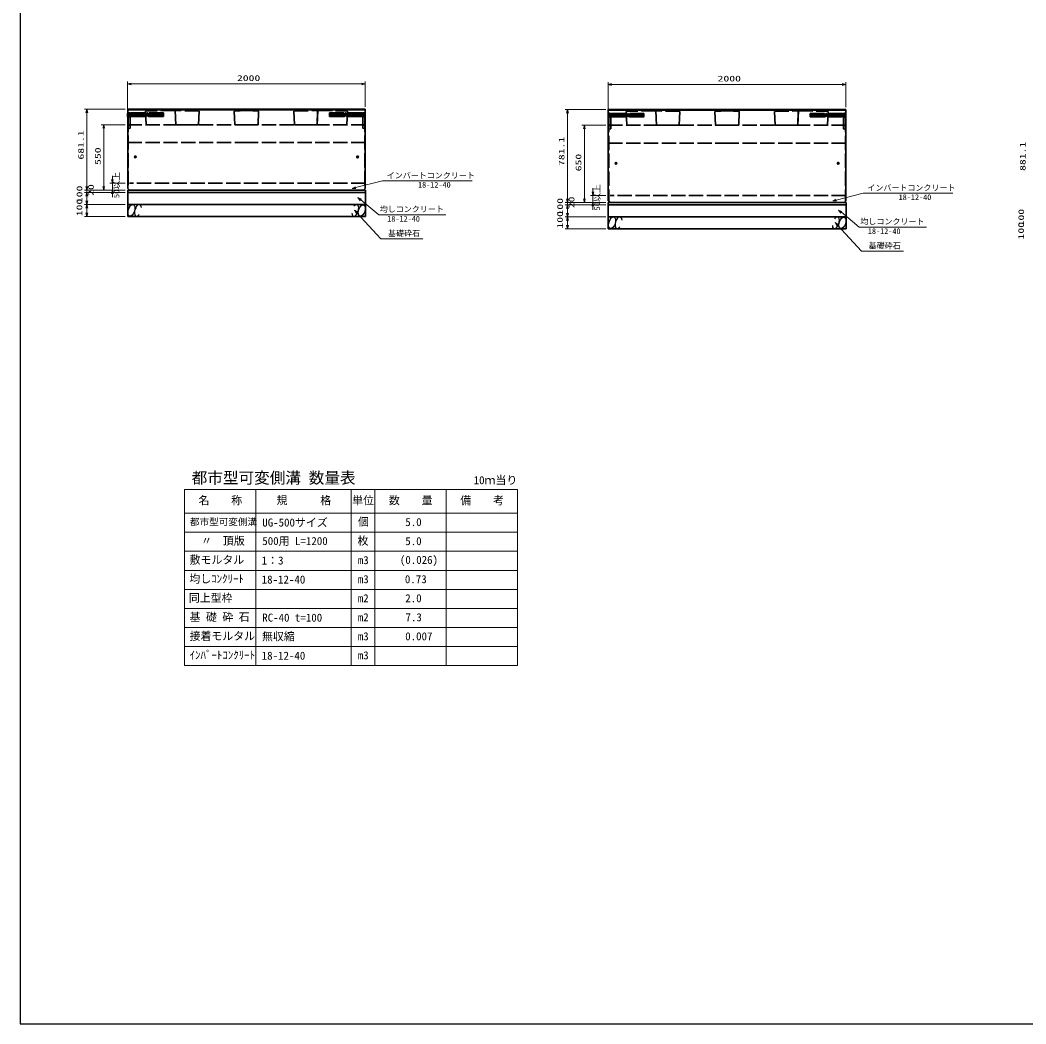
# Model space of a CAD drawing. Units: millimetres on the paper. Extents: x 15 to 1219, y 8 to 859.
# Drawn here: x 15 to 437.9, y 15 to 436.8 of the extents above; entities that cross this region are included whole.
import ezdxf
from ezdxf.enums import TextEntityAlignment as Align

# ---------------------------------------------------------------- set-up
doc = ezdxf.new("R2010")
doc.units = ezdxf.units.MM
doc.linetypes.add('DASHED', pattern=[7.5, 6, -1.5])
for name, color, linetype, lineweight in [('D-BMK-HTXT', 7, 'Continuous', 13), ('D-STR-DIM（寸法）', 7, 'Continuous', 13), ('D-STR-HTXT(均しCON-旗)', 7, 'Continuous', 13), ('D-STR-HTXT(基礎砕石-旗)', 7, 'Continuous', 13), ('D-STR-STRC', 7, 'Continuous', 13), ('D-STR-STRF(グリ)', 7, 'Continuous', 25), ('D-STR（構造物）', 1, 'Continuous', 35)]:
    doc.layers.add(name, color=color, linetype=linetype, lineweight=lineweight)
doc.styles.add('ＭＳ ゴシック', font='')
doc.styles.get('ＭＳ ゴシック').set_extended_font_data('MS Gothic')

# ---------------------------------------------------------------- blocks, each defined once
blk = doc.blocks.new('_Open30')
at = {"color": 7, "linetype": 'Continuous', "lineweight": 13}
for p, q in [((-1, 0.2679), (0, 0)), ((0, 0), (-1, -0.2679)), ((0, 0), (-1, 0))]:
    blk.add_line(p, q, dxfattribs=at)

msp = doc.modelspace()

# ---------------------------------------------------------------- linework, layer by layer
at = {"layer": 'D-BMK-HTXT'}
for p, q in [((84.17, 239.595), (84.17, 165.595)), ((84.17, 239.595), (224.17, 239.595)), ((114.17, 239.595), (114.17, 165.595)), ((154.17, 239.595), (154.17, 165.595)), ((164.17, 239.595), (164.17, 165.595)), ((194.17, 239.595), (194.17, 165.595)), ((224.17, 239.595), (224.17, 165.595)), ((84.17, 229.595), (224.17, 229.595)), ((84.17, 221.595), (224.17, 221.595)), ((84.17, 213.595), (224.17, 213.595)), ((84.17, 205.595), (224.17, 205.595)), ((84.17, 197.595), (224.17, 197.595)), ((84.17, 189.595), (224.17, 189.595)), ((84.17, 181.595), (224.17, 181.595)), ((84.17, 173.595), (224.17, 173.595)), ((84.17, 165.595), (224.17, 165.595))]:
    msp.add_line(p, q, dxfattribs=at)
at = {"layer": 'D-STR-DIM（寸法）'}
for p, q in [((43.033, 366.861), (43.033, 368.361)), ((59.231, 368.361), (52.792, 368.361)), ((53.792, 369.861), (53.792, 371.361)), ((53.792, 368.361), (53.792, 365.361)), ((59.231, 365.361), (42.033, 365.361)), ((59.231, 364.361), (42.033, 364.361)), ((59.231, 364.361), (42.033, 364.361)), ((43.033, 365.361), (43.033, 364.361)), ((58.231, 365.361), (52.792, 365.361)), ((53.792, 363.861), (53.792, 362.361)), ((255.882, 364.663), (255.882, 366.163)), ((43.033, 362.861), (43.033, 361.361)), ((43.033, 362.861), (43.033, 360.861)), ((261.321, 360.163), (244.123, 360.163)), ((245.123, 361.663), (245.123, 363.163)), ((245.123, 360.163), (245.123, 359.163)), ((261.321, 363.163), (254.882, 363.163)), ((260.321, 360.163), (254.882, 360.163)), ((255.882, 363.163), (255.882, 360.163)), ((59.231, 359.361), (42.033, 359.361)), ((59.231, 359.361), (42.033, 359.361)), ((43.033, 357.861), (43.033, 355.861)), ((261.321, 359.163), (244.123, 359.163)), ((261.321, 359.163), (244.123, 359.163)), ((245.123, 357.663), (245.123, 356.163)), ((245.123, 357.663), (245.123, 355.663)), ((255.882, 358.663), (255.882, 357.163)), ((59.231, 354.361), (42.033, 354.361)), ((261.321, 354.163), (244.123, 354.163)), ((261.321, 354.163), (244.123, 354.163)), ((245.123, 352.663), (245.123, 350.663)), ((261.321, 349.163), (244.123, 349.163))]:
    msp.add_line(p, q, dxfattribs=at)
at = {"layer": 'D-STR-HTXT(均しCON-旗)'}
for points in [[(205.064, 369.333), (167.431, 369.285), (156.068, 366.42)], [(407.154, 364.134), (369.521, 364.086), (358.158, 361.222)], [(193.988, 355.051), (165.78, 355.051), (158.221, 361.265)], [(396.078, 349.853), (367.87, 349.853), (360.311, 356.067)]]:
    msp.add_lwpolyline(points, dxfattribs=at)
at = {"layer": 'D-STR-HTXT(基礎砕石-旗)'}
for points in [[(184.303, 344.972), (166.732, 344.972), (156.641, 355.838)], [(386.393, 339.774), (368.822, 339.774), (358.731, 350.64)]]:
    msp.add_lwpolyline(points, dxfattribs=at)
at = {"layer": 'D-STR-STRC', "color": 2, "lineweight": 25}
for p, q in [((15.003, 858.639), (15.003, 15.013)), ((15.003, 15.013), (1218.63, 15.013))]:
    msp.add_line(p, q, dxfattribs=at)
at = {"layer": 'D-STR-STRC'}
for p, q in [((60.141, 398.617), (60.141, 410.994)), ((160.131, 400.414), (160.131, 410.994)), ((262.231, 398.419), (262.231, 410.795)), ((362.221, 400.216), (362.221, 410.795)), ((61.641, 409.994), (158.631, 409.994)), ((263.731, 409.795), (360.721, 409.795)), ((59.231, 399.414), (42.033, 399.414)), ((43.033, 397.914), (43.033, 366.861)), ((261.321, 399.216), (244.123, 399.216)), ((245.123, 397.716), (245.123, 361.663)), ((59.231, 392.861), (49.152, 392.861)), ((50.152, 391.361), (50.152, 366.861)), ((261.321, 392.663), (251.242, 392.663)), ((252.242, 391.163), (252.242, 361.663)), ((59.231, 365.361), (42.033, 365.361)), ((59.231, 365.361), (49.152, 365.361)), ((261.321, 360.163), (244.123, 360.163)), ((261.321, 360.163), (251.242, 360.163))]:
    msp.add_line(p, q, dxfattribs=at)
at = {"layer": 'D-STR-STRF(グリ)'}
for centre, major_axis in [((61.806, 356.885), (0.79, 2.421)), ((158.655, 356.838), (-0.79, -2.421)), ((263.896, 351.687), (0.79, 2.421)), ((360.746, 351.64), (-0.79, -2.421))]:
    msp.add_ellipse(centre, major_axis=major_axis, ratio=0.5139, dxfattribs=at)
for centre, major_axis, start_param, end_param in [((64.547, 356.885), (0.79, 2.421), 5.3575563, 10.3750652), ((155.915, 356.838), (-0.79, -2.421), 5.3575563, 10.3750652), ((266.637, 351.687), (0.79, 2.421), 5.3575563, 10.3750652), ((358.005, 351.64), (0.79, 2.421), 2.2159636, 7.2334726)]:
    msp.add_ellipse(centre, major_axis=major_axis, ratio=0.5139, start_param=start_param, end_param=end_param, dxfattribs=at)
at = {"layer": 'D-STR（構造物）'}
for p, q in [((60.141, 397.617), (60.236, 397.712)), ((60.141, 397.617), (60.141, 396.117)), ((60.231, 399.414), (110.181, 399.414)), ((60.231, 366.111), (60.231, 399.414)), ((60.231, 399.164), (110.181, 399.164)), ((74.73, 397.822), (71.73, 396.322)), ((72.23, 397.822), (75.231, 396.321)), ((72.73, 396.322), (75.231, 397.572)), ((75.231, 396.821), (73.23, 397.822)), ((75.231, 397.321), (74.23, 397.822)), ((75.231, 396.322), (75.231, 397.822)), ((160.131, 399.414), (110.181, 399.414)), ((160.131, 399.164), (110.181, 399.164)), ((145.131, 396.322), (145.131, 397.822)), ((148.132, 397.822), (145.131, 396.321)), ((145.131, 396.821), (147.132, 397.822)), ((145.131, 397.321), (146.132, 397.822)), ((147.632, 396.322), (145.131, 397.572)), ((145.632, 397.822), (148.632, 396.322)), ((160.131, 366.111), (160.131, 399.414)), ((262.321, 399.216), (312.271, 399.216)), ((262.321, 360.913), (262.321, 399.216)), ((262.321, 398.966), (312.271, 398.966)), ((276.82, 397.624), (273.82, 396.124)), ((274.32, 397.624), (277.321, 396.123)), ((277.321, 396.623), (275.32, 397.624)), ((277.321, 397.123), (276.32, 397.624)), ((277.321, 396.124), (277.321, 397.624)), ((362.221, 399.216), (312.271, 399.216)), ((362.221, 398.966), (312.271, 398.966)), ((347.221, 396.124), (347.221, 397.624)), ((350.222, 397.624), (347.221, 396.123)), ((347.221, 396.623), (349.222, 397.624)), ((347.221, 397.123), (348.222, 397.624)), ((347.722, 397.624), (350.722, 396.124)), ((362.221, 360.913), (362.221, 399.216)), ((60.141, 396.117), (60.236, 396.022)), ((73.73, 396.322), (75.231, 397.072)), ((74.73, 396.322), (75.231, 396.572)), ((146.632, 396.322), (145.131, 397.072)), ((145.632, 396.322), (145.131, 396.572)), ((262.231, 397.419), (262.326, 397.514)), ((262.231, 397.419), (262.231, 395.919)), ((262.231, 395.919), (262.326, 395.824)), ((274.82, 396.124), (277.321, 397.374)), ((275.82, 396.124), (277.321, 396.874)), ((276.82, 396.124), (277.321, 396.374)), ((349.722, 396.124), (347.221, 397.374)), ((348.722, 396.124), (347.221, 396.874)), ((347.722, 396.124), (347.221, 396.374)), ((80.506, 392.861), (90.006, 392.861)), ((139.856, 392.861), (130.356, 392.861)), ((282.596, 392.663), (292.096, 392.663)), ((341.946, 392.663), (332.446, 392.663)), ((63.031, 379.361), (63.931, 379.361)), ((63.481, 379.811), (63.481, 378.911)), ((157.331, 379.361), (156.431, 379.361)), ((156.881, 379.811), (156.881, 378.911)), ((265.121, 376.663), (266.021, 376.663)), ((265.571, 377.113), (265.571, 376.213)), ((359.421, 376.663), (358.521, 376.663)), ((358.971, 377.113), (358.971, 376.213)), ((60.231, 366.111), (60.981, 365.361)), ((160.231, 365.361), (60.231, 365.361)), ((60.231, 365.361), (60.231, 364.361)), ((60.231, 364.361), (160.231, 364.361)), ((60.231, 364.361), (160.231, 364.361)), ((60.231, 364.361), (60.231, 359.361)), ((110.181, 365.361), (60.981, 365.361)), ((110.181, 365.361), (159.381, 365.361)), ((110.181, 365.361), (159.381, 365.361)), ((160.131, 366.111), (159.381, 365.361)), ((160.231, 365.361), (160.231, 364.361)), ((160.231, 364.361), (160.231, 359.361)), ((262.321, 360.913), (263.071, 360.163)), ((362.321, 360.163), (262.321, 360.163)), ((262.321, 360.163), (262.321, 359.163)), ((312.271, 360.163), (263.071, 360.163)), ((312.271, 360.163), (361.471, 360.163)), ((312.271, 360.163), (361.471, 360.163)), ((362.221, 360.913), (361.471, 360.163)), ((362.321, 360.163), (362.321, 359.163)), ((60.231, 359.361), (160.231, 359.361)), ((60.231, 359.361), (60.231, 354.361)), ((60.231, 359.361), (160.231, 359.361)), ((160.231, 359.361), (160.231, 354.361)), ((262.321, 359.163), (362.321, 359.163)), ((262.321, 359.163), (362.321, 359.163)), ((262.321, 359.163), (262.321, 354.163)), ((362.321, 359.163), (362.321, 354.163)), ((60.231, 354.361), (160.231, 354.361)), ((262.321, 354.163), (362.321, 354.163)), ((262.321, 354.163), (262.321, 349.163)), ((262.321, 354.163), (362.321, 354.163)), ((362.321, 354.163), (362.321, 349.163)), ((262.321, 349.163), (362.321, 349.163))]:
    msp.add_line(p, q, dxfattribs=at)
at = {"layer": 'D-STR（構造物）', "linetype": 'DASHED'}
for p, q in [((60.23, 397.572), (60.909, 397.912)), ((62.73, 397.822), (60.23, 396.572)), ((61.73, 397.822), (60.23, 397.072)), ((60.23, 396.072), (63.73, 397.822)), ((60.23, 397.822), (63.23, 396.322)), ((60.231, 398.075), (61.281, 397.822)), ((64.23, 396.322), (61.182, 397.846)), ((75.231, 397.822), (61.281, 397.822)), ((61.73, 396.322), (64.73, 397.822)), ((65.23, 396.322), (62.23, 397.822)), ((62.73, 396.322), (65.73, 397.822)), ((63.23, 397.822), (66.23, 396.322)), ((66.73, 397.822), (63.73, 396.322)), ((64.23, 397.822), (67.23, 396.322)), ((67.73, 397.822), (64.73, 396.322)), ((65.23, 397.822), (68.23, 396.322)), ((68.73, 397.822), (65.73, 396.322)), ((66.23, 397.822), (69.23, 396.322)), ((66.73, 396.322), (69.73, 397.822)), ((70.23, 396.322), (67.23, 397.822)), ((67.73, 396.322), (70.73, 397.822)), ((80.181, 398.866), (67.731, 398.612)), ((67.967, 392.861), (67.731, 398.612)), ((71.23, 396.322), (68.23, 397.822)), ((68.73, 396.322), (71.73, 397.822)), ((69.23, 397.822), (72.23, 396.322)), ((69.73, 396.322), (72.73, 397.822)), ((70.23, 397.822), (73.23, 396.322)), ((73.73, 397.822), (70.73, 396.322)), ((71.23, 397.822), (74.23, 396.322)), ((80.181, 398.866), (80.446, 392.861)), ((80.256, 398.866), (80.506, 392.861)), ((90.256, 398.616), (80.256, 398.866)), ((90.256, 398.616), (90.006, 392.861)), ((104.956, 398.616), (110.131, 398.866)), ((105.056, 398.616), (105.306, 392.861)), ((115.406, 398.616), (110.231, 398.866)), ((115.306, 398.616), (115.056, 392.861)), ((130.106, 398.616), (140.106, 398.866)), ((130.106, 398.616), (130.356, 392.861)), ((140.106, 398.866), (139.856, 392.861)), ((140.181, 398.866), (139.916, 392.861)), ((140.181, 398.866), (152.631, 398.612)), ((145.131, 397.822), (159.081, 397.822)), ((149.132, 397.822), (146.132, 396.322)), ((146.632, 397.822), (149.632, 396.322)), ((150.132, 397.822), (147.132, 396.322)), ((150.632, 396.322), (147.632, 397.822)), ((151.132, 397.822), (148.132, 396.322)), ((151.632, 396.322), (148.632, 397.822)), ((149.132, 396.322), (152.132, 397.822)), ((152.632, 396.322), (149.632, 397.822)), ((150.132, 396.322), (153.132, 397.822)), ((153.632, 396.322), (150.632, 397.822)), ((154.132, 397.822), (151.132, 396.322)), ((151.632, 397.822), (154.632, 396.322)), ((155.132, 397.822), (152.132, 396.322)), ((152.395, 392.861), (152.631, 398.612)), ((152.632, 397.822), (155.632, 396.322)), ((156.132, 397.822), (153.132, 396.322)), ((153.632, 397.822), (156.632, 396.322)), ((157.132, 397.822), (154.132, 396.322)), ((157.632, 396.322), (154.632, 397.822)), ((155.132, 396.322), (158.132, 397.822)), ((158.632, 396.322), (155.632, 397.822)), ((156.132, 396.322), (159.179, 397.846)), ((160.132, 396.072), (156.632, 397.822)), ((160.132, 397.822), (157.132, 396.322)), ((157.632, 397.822), (160.132, 396.572)), ((158.632, 397.822), (160.132, 397.072)), ((160.131, 398.075), (159.081, 397.822)), ((160.132, 397.572), (159.453, 397.912)), ((262.32, 397.374), (262.999, 397.713)), ((264.82, 397.624), (262.32, 396.374)), ((263.82, 397.624), (262.32, 396.874)), ((262.32, 395.874), (265.82, 397.624)), ((262.32, 397.624), (265.32, 396.124)), ((262.321, 397.877), (263.371, 397.624)), ((266.32, 396.124), (263.273, 397.647)), ((277.321, 397.624), (263.371, 397.624)), ((263.82, 396.124), (266.82, 397.624)), ((267.32, 396.124), (264.32, 397.624)), ((264.82, 396.124), (267.82, 397.624)), ((265.32, 397.624), (268.32, 396.124)), ((268.82, 397.624), (265.82, 396.124)), ((266.32, 397.624), (269.32, 396.124)), ((269.82, 397.624), (266.82, 396.124)), ((267.32, 397.624), (270.32, 396.124)), ((270.82, 397.624), (267.82, 396.124)), ((268.32, 397.624), (271.32, 396.124)), ((268.82, 396.124), (271.82, 397.624)), ((272.32, 396.124), (269.32, 397.624)), ((269.82, 396.124), (272.82, 397.624)), ((282.271, 398.668), (269.821, 398.414)), ((270.057, 392.663), (269.821, 398.414)), ((273.32, 396.124), (270.32, 397.624)), ((270.82, 396.124), (273.82, 397.624)), ((271.32, 397.624), (274.32, 396.124)), ((271.82, 396.124), (274.82, 397.624)), ((272.32, 397.624), (275.32, 396.124)), ((275.82, 397.624), (272.82, 396.124)), ((273.32, 397.624), (276.32, 396.124)), ((282.271, 398.668), (282.536, 392.663)), ((282.346, 398.668), (282.596, 392.663)), ((292.346, 398.418), (282.346, 398.668)), ((292.346, 398.418), (292.096, 392.663)), ((307.046, 398.418), (312.221, 398.668)), ((307.146, 398.418), (307.396, 392.663)), ((317.496, 398.418), (312.321, 398.668)), ((317.396, 398.418), (317.146, 392.663)), ((332.196, 398.418), (342.196, 398.668)), ((332.196, 398.418), (332.446, 392.663)), ((342.196, 398.668), (341.946, 392.663)), ((342.271, 398.668), (342.006, 392.663)), ((342.271, 398.668), (354.721, 398.414)), ((347.221, 397.624), (361.171, 397.624)), ((351.222, 397.624), (348.222, 396.124)), ((348.722, 397.624), (351.722, 396.124)), ((352.222, 397.624), (349.222, 396.124)), ((352.722, 396.124), (349.722, 397.624)), ((353.222, 397.624), (350.222, 396.124)), ((353.722, 396.124), (350.722, 397.624)), ((351.222, 396.124), (354.222, 397.624)), ((354.722, 396.124), (351.722, 397.624)), ((352.222, 396.124), (355.222, 397.624)), ((355.722, 396.124), (352.722, 397.624)), ((356.222, 397.624), (353.222, 396.124)), ((353.722, 397.624), (356.722, 396.124)), ((357.222, 397.624), (354.222, 396.124)), ((354.485, 392.663), (354.721, 398.414)), ((354.722, 397.624), (357.722, 396.124)), ((358.222, 397.624), (355.222, 396.124)), ((355.722, 397.624), (358.722, 396.124)), ((359.222, 397.624), (356.222, 396.124)), ((359.722, 396.124), (356.722, 397.624)), ((357.222, 396.124), (360.222, 397.624)), ((360.722, 396.124), (357.722, 397.624)), ((358.222, 396.124), (361.27, 397.647)), ((362.222, 395.874), (358.722, 397.624)), ((362.222, 397.624), (359.222, 396.124)), ((359.722, 397.624), (362.222, 396.374)), ((360.722, 397.624), (362.222, 396.874)), ((362.221, 397.877), (361.171, 397.624)), ((362.222, 397.374), (361.543, 397.713)), ((60.23, 397.322), (62.23, 396.322)), ((60.23, 396.822), (61.23, 396.322)), ((60.231, 395.995), (61.281, 396.322)), ((60.391, 395.909), (60.391, 366.111)), ((75.231, 396.322), (61.28, 396.322)), ((61.281, 391.367), (61.281, 396.322)), ((145.131, 396.322), (159.082, 396.322)), ((160.132, 397.322), (158.132, 396.322)), ((160.131, 395.995), (159.081, 396.322)), ((159.081, 391.367), (159.081, 396.322)), ((160.132, 396.822), (159.132, 396.322)), ((159.971, 395.909), (159.971, 366.111)), ((262.32, 397.124), (264.32, 396.124)), ((262.32, 396.624), (263.32, 396.124)), ((262.321, 395.797), (263.371, 396.124)), ((262.481, 395.711), (262.481, 360.913)), ((277.321, 396.124), (263.37, 396.124)), ((263.371, 391.169), (263.371, 396.124)), ((347.221, 396.124), (361.172, 396.124)), ((362.222, 397.124), (360.222, 396.124)), ((362.221, 395.797), (361.171, 396.124)), ((361.171, 391.169), (361.171, 396.124)), ((362.222, 396.624), (361.222, 396.124)), ((362.061, 395.711), (362.061, 360.913)), ((60.231, 392.861), (110.181, 392.861)), ((61.281, 392.564), (60.231, 392.833)), ((60.231, 391.099), (61.281, 391.367)), ((105.306, 392.861), (110.181, 392.861)), ((115.056, 392.861), (110.181, 392.861)), ((160.131, 392.861), (110.181, 392.861)), ((159.081, 392.564), (160.131, 392.833)), ((160.131, 391.099), (159.081, 391.367)), ((262.321, 392.663), (312.271, 392.663)), ((263.371, 392.366), (262.321, 392.635)), ((262.321, 390.9), (263.371, 391.169)), ((307.396, 392.663), (312.271, 392.663)), ((317.146, 392.663), (312.271, 392.663)), ((362.221, 392.663), (312.271, 392.663)), ((361.171, 392.366), (362.221, 392.635)), ((362.221, 390.9), (361.171, 391.169)), ((60.231, 385.361), (110.181, 385.361)), ((160.131, 385.361), (110.181, 385.361)), ((262.321, 385.163), (312.271, 385.163)), ((362.221, 385.163), (312.271, 385.163)), ((160.131, 368.361), (60.981, 368.361)), ((362.221, 363.163), (263.071, 363.163))]:
    msp.add_line(p, q, dxfattribs=at)
at = {"layer": 'D-STR（構造物）'}
for centre, radius in [((63.481, 379.361), 0.35), ((63.481, 379.361), 0.3), ((156.881, 379.361), 0.35), ((156.881, 379.361), 0.3), ((265.571, 376.663), 0.35), ((265.571, 376.663), 0.3), ((358.971, 376.663), 0.35), ((358.971, 376.663), 0.3)]:
    msp.add_circle(centre, radius, dxfattribs=at)

# ---------------------------------------------------------------- block references
at = {"layer": 'D-STR-DIM（寸法）', "xscale": 1.5, "yscale": 1.5}
for p, rotation in [((53.792, 368.361), 270), ((43.033, 365.361), 270), ((43.033, 364.361), 90), ((43.033, 364.361), 90), ((53.792, 365.361), 90), ((255.882, 363.163), 270), ((43.033, 359.361), 270), ((245.123, 360.163), 270), ((255.882, 360.163), 90), ((43.033, 359.361), 90), ((43.033, 354.361), 270), ((245.123, 359.163), 90), ((245.123, 359.163), 90), ((245.123, 354.163), 270), ((245.123, 354.163), 90), ((245.123, 349.163), 270)]:
    msp.add_blockref('_Open30', p, dxfattribs=dict(at, rotation=rotation))
at = {"layer": 'D-STR-HTXT(均しCON-旗)', "xscale": 1.5, "yscale": 1.5}
for p, rotation in [((154.613, 366.054), 194.1476), ((157.062, 362.218), 140.57786), ((356.703, 360.856), 194.1476), ((359.153, 357.019), 140.57786)]:
    msp.add_blockref('_Open30', p, dxfattribs=dict(at, rotation=rotation))
at = {"layer": 'D-STR-HTXT(基礎砕石-旗)', "xscale": 1.5, "yscale": 1.5, "rotation": 132.88015}
for p in [(155.621, 356.937), (357.711, 351.739)]:
    msp.add_blockref('_Open30', p, dxfattribs=at)
at = {"layer": 'D-STR-STRC', "xscale": 1.5, "yscale": 1.5}
for p, rotation in [((60.141, 409.994), 180), ((262.231, 409.795), 180), ((43.033, 399.414), 90), ((245.123, 399.216), 90), ((50.152, 392.861), 90), ((252.242, 392.663), 90), ((43.033, 365.361), 270), ((50.152, 365.361), 270), ((245.123, 360.163), 270), ((252.242, 360.163), 270)]:
    msp.add_blockref('_Open30', p, dxfattribs=dict(at, rotation=rotation))
for p in [(160.131, 409.994), (362.221, 409.795)]:
    msp.add_blockref('_Open30', p, dxfattribs=at)

# ---------------------------------------------------------------- texts
at = {"layer": 'D-BMK-HTXT', "style": 'ＭＳ ゴシック'}
for s, height, p in [('都市型可変側溝 数量表', 4.811, (87.161, 240.635)), ('10ｍ当り', 3.367, (205.71, 240.79)), ('名\u3000\u3000称', 3.367, (90.006, 232.313)), ('規\u3000\u3000\u3000格', 3.367, (122.81, 232.33)), ('単位', 3.367, (154.629, 232.295)), ('数\u3000\u3000量', 3.367, (170.059, 232.33)), ('備\u3000\u3000考', 3.367, (200.077, 232.29)), ('都市型可変側溝', 2.886, (86.367, 223.639)), ('UG-500サイズ', 3.367, (116.818, 223.001)), ('個', 3.367, (157.047, 223.277)), ('5.0', 3.367, (176.959, 223.196)), ('\u3000〃\u3000頂版', 3.367, (86.489, 215.339)), ('枚', 3.367, (156.869, 215.339)), ('500用 L=1200', 3.367, (116.835, 215.232)), ('5.0', 3.367, (176.959, 215.196)), ('敷モルタル', 3.367, (86.275, 207.339)), ('m3', 3.367, (156.994, 207.196)), ('(0.026)', 3.367, (174.68, 207.314)), ('1：3', 3.367, (116.587, 207.045)), ('均しｺﾝｸﾘｰﾄ', 3.367, (86.151, 199.358)), ('18-12-40', 3.367, (116.587, 199.045)), ('m3', 3.367, (156.994, 199.196)), ('0.73', 3.367, (176.789, 199.196)), ('同上型枠', 3.367, (85.956, 191.313)), ('m2', 3.367, (156.985, 191.196)), ('2.0', 3.367, (176.959, 191.196)), ('基 礎 砕 石', 3.367, (86.275, 183.304)), ('RC-40 t=100', 3.367, (116.818, 183.045)), ('m2', 3.367, (156.985, 183.196)), ('7.3', 3.367, (177.049, 183.196)), ('接着モルタル', 3.367, (86.24, 175.304)), ('無収縮', 3.367, (116.712, 175.126)), ('m3', 3.367, (156.994, 175.196)), ('0.007', 3.367, (176.928, 175.196)), ('ｲﾝﾊﾞｰﾄｺﾝｸﾘｰﾄ', 3.367, (86.258, 167.269)), ('18-12-40', 3.367, (116.587, 167.045)), ('m3', 3.367, (156.994, 167.196))]:
    msp.add_text(s, height=height, dxfattribs=at).set_placement(p, align=Align.BOTTOM_LEFT)
at = {"layer": 'D-STR-DIM（寸法）', "style": 'ＭＳ ゴシック'}
for s, width, p in [('50以上', 1.1, (57.468, 362.005)), ('100', 1.5, (41.887, 359.914)), ('20', 1.5, (46.705, 362.973)), ('50以上', 1.1, (259.558, 356.807)), ('100', 1.5, (41.834, 354.412)), ('100', 1.5, (243.977, 354.716)), ('20', 1.5, (248.795, 357.775)), ('100', 1.5, (243.924, 349.213)), ('100', 1.5, (437.864, 350.143)), ('100', 1.5, (437.811, 344.64))]:
    msp.add_text(s, height=2.405, rotation=90, dxfattribs=dict(at, width=width)).set_placement(p, align=Align.BOTTOM_LEFT)
at = {"layer": 'D-STR-HTXT(均しCON-旗)', "style": 'ＭＳ ゴシック'}
for s, p in [('インバートコンクリート', (169.161, 369.629)), ('18-12-40', (182.303, 365.682)), ('インバートコンクリート', (371.251, 364.431)), ('18-12-40', (384.394, 360.483)), ('均しコンクリート', (166.227, 355.462)), ('18-12-40', (169.361, 351.4)), ('均しコンクリート', (368.317, 350.263)), ('18-12-40', (371.451, 346.202))]:
    msp.add_text(s, height=2.405, dxfattribs=at).set_placement(p, align=Align.BOTTOM_LEFT)
at = {"layer": 'D-STR-HTXT(基礎砕石-旗)', "style": 'ＭＳ ゴシック'}
for p in [(169.715, 345.306), (371.805, 340.108)]:
    msp.add_text('基礎砕石', height=2.405, dxfattribs=at).set_placement(p, align=Align.BOTTOM_LEFT)
at = {"layer": 'D-STR-STRC', "style": 'ＭＳ ゴシック', "width": 1.5}
for p in [(106.178, 410.531), (308.268, 410.333)]:
    msp.add_text('2000', height=2.405, dxfattribs=at).set_placement(p, align=Align.BOTTOM_LEFT)
for s, p in [('681.1', (42.496, 378.221)), ('781.1', (244.586, 375.523)), ('881.1', (438.473, 373.45)), ('550', (49.614, 375.986)), ('650', (251.705, 373.288))]:
    msp.add_text(s, height=2.405, rotation=90, dxfattribs=at).set_placement(p, align=Align.BOTTOM_LEFT)

doc.saveas('drawing.dxf')
